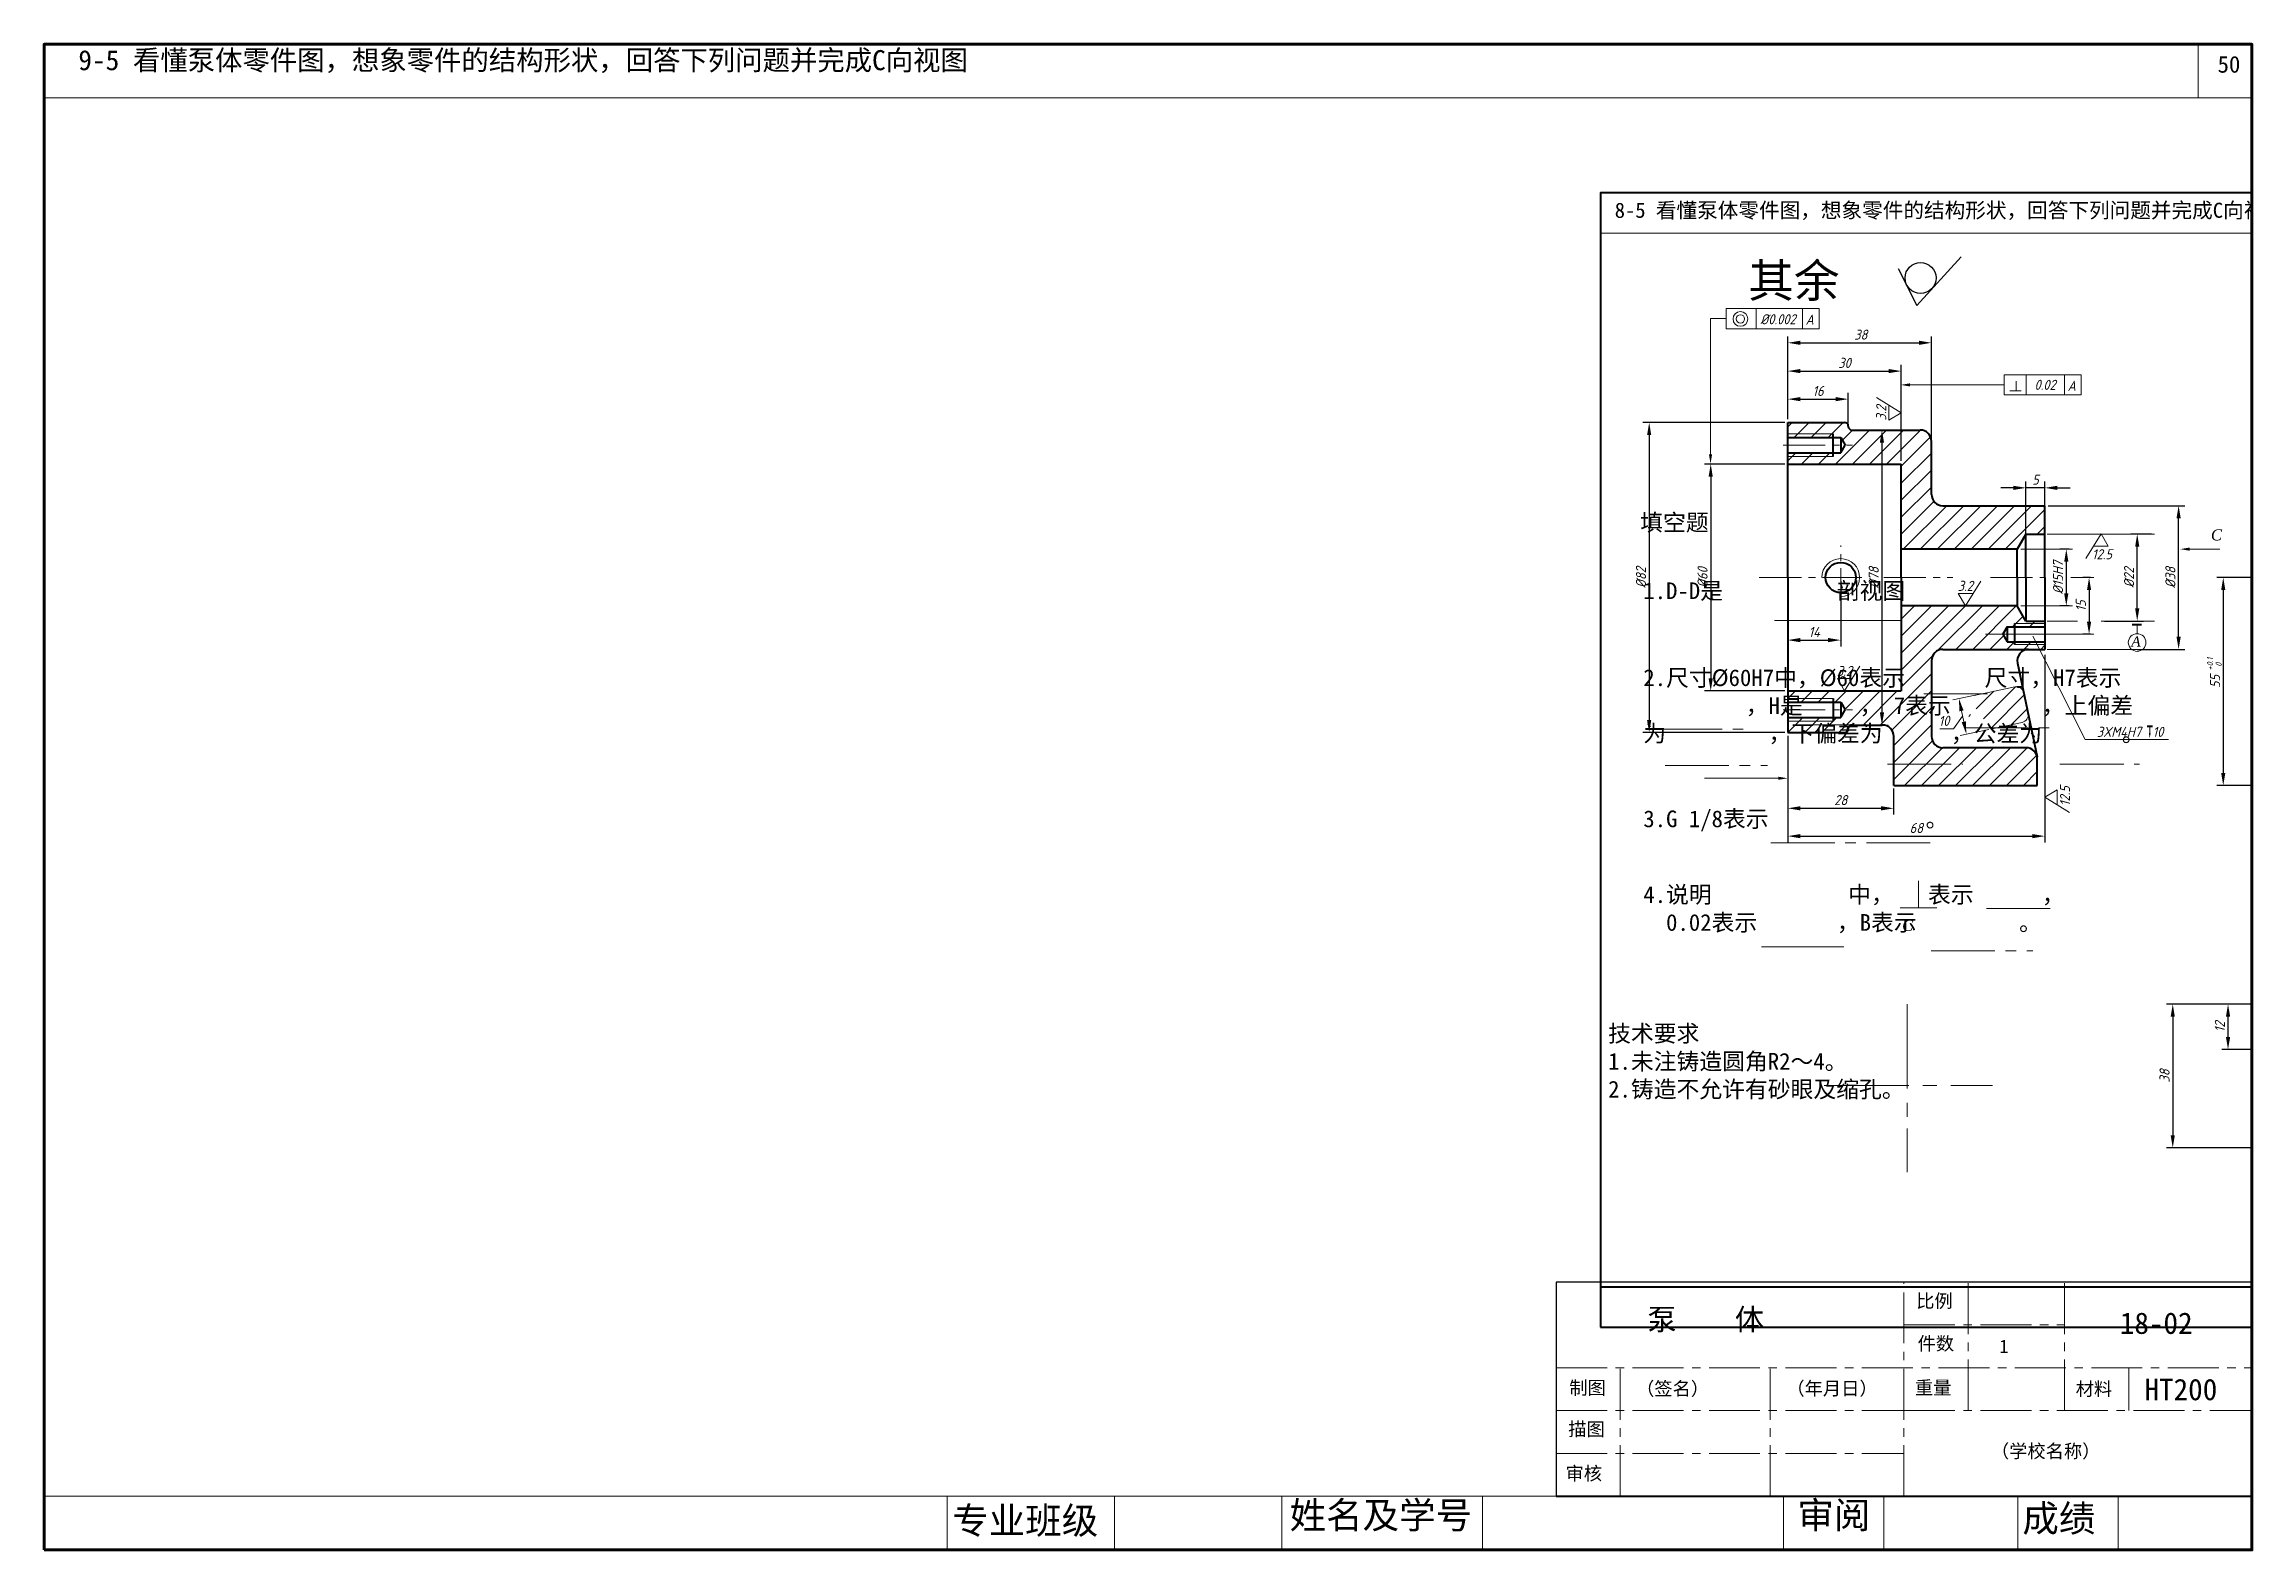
# Paper-space layout 'Layout1' of a CAD drawing. Header units: millimetres. Extents: x 41 to 371, y 26 to 251.
# The model-space entities are those that its viewports show. They can reach past a viewport. Long polylines and large blocks are cut down to what shows.
import ezdxf

# ---------------------------------------------------------------- set-up
doc = ezdxf.new("R2010")
doc.units = ezdxf.units.MM
doc.header["$LTSCALE"] = 0.5
doc.linetypes.add('CENTER2', pattern=[28.575, 19.05, -3.175, 3.175, -3.175])
doc.layers.get('0').update_dxf_attribs({"lineweight": 40})
for name, color, linetype, lineweight in [('Layer2', 7, 'Continuous', 40), ('出图', 7, 'Continuous', 15), ('剖面线', 7, 'Continuous', 9), ('点画线', 7, 'CENTER2', 15), ('细线', 7, 'Continuous', 13)]:
    doc.layers.add(name, color=color, linetype=linetype, lineweight=lineweight)
doc.styles.add('数字', font='isocp.shx', dxfattribs={"oblique": 15, "height": 2})
doc.dimstyles.new('Copy of ISO-25', dxfattribs={"dimtxt": 2, "dimasz": 2.5, "dimexe": 1.25, "dimexo": 0.625, "dimtad": 2, "dimdec": 0, "dimdsep": 46, "dimtxsty": '数字', "dimcen": -0.09, "dimadec": 0, "dimazin": 0, "dimtfac": 1, "dimtdec": 0, "dimtmove": 0, "dimatfit": 3, "dimfxl": 0, "dimarcsym": 0})
doc.dimstyles.new('ISO-25', dxfattribs={"dimtxt": 2, "dimasz": 2.5, "dimexe": 1.25, "dimexo": 0.625, "dimtad": 1, "dimdsep": 46, "dimtxsty": '数字', "dimcen": 2.5, "dimadec": 0, "dimazin": 0, "dimtfac": 1, "dimtmove": 0, "dimatfit": 3, "dimfxl": 0, "dimarcsym": 0})

# ---------------------------------------------------------------- blocks, each defined once
blk = doc.blocks.new('05block')
at = {"lineweight": 15}
for p, q in [((-65, 0), (-65, 40)), ((-53, 16), (-53, 40)), ((-35, 16), (-35, 40)), ((-65, 32), (-35, 32)), ((-130, 24), (0, 24)), ((-118, 0), (-118, 24)), ((-90, 0), (-90, 24)), ((-130, 16), (-65, 16)), ((-65, 16), (0, 16)), ((-130, 8), (-65, 8))]:
    blk.add_line(p, q, dxfattribs=at)
at = {"layer": 'Layer2', "lineweight": 30}
blk.add_line((0, 0), (0, 40), dxfattribs=at)
at = {"layer": 'Layer2', "lineweight": 18}
blk.add_line((-23, 16), (-23, 24), dxfattribs=at)
at = {"layer": 'Layer2'}
blk.add_line((-130, 0), (0, 0), dxfattribs=at)
at = {"layer": '出图', "lineweight": 30}
for p, q in [((0, 40), (-130, 40)), ((-130, 40), (-130, 0))]:
    blk.add_line(p, q, dxfattribs=at)
at = {"lineweight": 15, "char_height": 2.5, "attachment_point": 1}
for s, insert, width in [('{\\f仿宋_GB2312|b0|i0|c134|p49;比例}', (-62.71, 37.75), 7.5698), ('{\\f仿宋_GB2312|b0|i0|c134|p49;件数}', (-62.45, 29.79), 7.5698), ('{\\f仿宋_GB2312|b0|i0|c134|p49; 1}', (-48.88, 29.25), 7.5698), ('{\\f仿宋_GB2312|b0|i0|c134|p49;制图}', (-127.53, 21.53), 9.9784), ('{\\f仿宋_GB2312|b0|i0|c134|p49;（签名）}', (-115.05, 21.36), 20.3008), ('{\\f仿宋_GB2312|b0|i0|c134|p49;（年月日）}', (-86.96, 21.4), 19.2686), ('{\\f仿宋_GB2312|b0|i0|c134|p49;重量}', (-62.95, 21.55), 9.8063), ('{\\f仿宋_GB2312|b0|i0|c134|p49;材料}', (-32.91, 21.32), 7.5698), ('{\\f仿宋_GB2312|b0|i0|c134|p49;描图}', (-127.72, 13.8), 9.2902), ('{\\f仿宋_GB2312|b0|i0|c134|p49;（学校名称）}', (-48.75, 9.69), 27.8706), ('{\\f仿宋_GB2312|b0|i0|c134|p49;审核}', (-128.23, 5.53), 9.1182)]:
    blk.add_mtext(s, dxfattribs=dict(at, insert=insert, width=width))
at = {"layer": 'Layer2', "lineweight": 30, "char_height": 4, "attachment_point": 1}
for s, insert, width in [('{\\f仿宋_GB2312|b0|i0|c134|p49;泵    体}', (-112.94, 35.05), 50.6966), ('{\\f仿宋_GB2312|b0|i0|c134|p49;18-02}', (-24.67, 34.34), 23.7529), ('{\\f仿宋_GB2312|b0|i0|c134|p49;HT200}', (-20.06, 21.95), 17.017)]:
    blk.add_mtext(s, dxfattribs=dict(at, insert=insert, width=width))
blk = doc.blocks.new('*D1')
at = {"layer": 'Defpoints', "color": 0}
for p in [(388.86, -43.61), (365.89, -72.11), (388.86, -72.11)]:
    blk.add_point(p, dxfattribs=at)
at = {"layer": '出图', "color": 0, "lineweight": -2}
for p, q in [((388.23, -43.61), (364.64, -43.61)), ((365.89, -46.11), (365.89, -69.61)), ((388.23, -72.11), (364.64, -72.11))]:
    blk.add_line(p, q, dxfattribs=at)
at = {"layer": '出图', "color": 0}
for points in [[(365.47, -46.11), (366.31, -46.11), (365.89, -43.61)], [(365.47, -69.61), (366.31, -69.61), (365.89, -72.11)]]:
    blk.add_solid(points, dxfattribs=at)
at = {"layer": '出图', "color": 0, "insert": (364.26, -57.86), "char_height": 2, "attachment_point": 5, "rotation": 90, "style": '数字'}
blk.add_mtext('38', dxfattribs=at)
blk = doc.blocks.new('*D2')
at = {"layer": 'Defpoints', "color": 0}
for p in [(376.86, -43.61), (395.61, -43.61), (395.17, -52.61)]:
    blk.add_point(p, dxfattribs=at)
at = {"layer": '出图', "color": 0, "lineweight": -2}
for p, q in [((394.98, -43.61), (375.61, -43.61)), ((376.86, -50.11), (376.86, -46.11)), ((394.54, -52.61), (375.61, -52.61))]:
    blk.add_line(p, q, dxfattribs=at)
at = {"layer": '出图', "color": 0}
for points in [[(376.44, -46.11), (377.28, -46.11), (376.86, -43.61)], [(376.44, -50.11), (377.28, -50.11), (376.86, -52.61)]]:
    blk.add_solid(points, dxfattribs=at)
at = {"layer": '出图', "color": 0, "insert": (375.23, -48.11), "char_height": 2, "attachment_point": 5, "rotation": 90, "style": '数字'}
blk.add_mtext('12', dxfattribs=at)
blk = doc.blocks.new('*D6')
at = {"layer": 'Defpoints', "color": 0}
for p in [(423.36, 41), (375.91, -0.25), (387.36, -0.25)]:
    blk.add_point(p, dxfattribs=at)
at = {"layer": '出图', "color": 0, "lineweight": -2}
for p, q in [((422.73, 41), (374.66, 41)), ((375.91, 38.5), (375.91, 2.25)), ((386.73, -0.25), (374.66, -0.25))]:
    blk.add_line(p, q, dxfattribs=at)
at = {"layer": '出图', "color": 0}
for points in [[(375.49, 38.5), (376.33, 38.5), (375.91, 41)], [(375.49, 2.25), (376.33, 2.25), (375.91, -0.25)]]:
    blk.add_solid(points, dxfattribs=at)
at = {"layer": '出图', "color": 0, "insert": (374.29, 20.38), "char_height": 2, "attachment_point": 5, "rotation": 90, "style": '数字'}
blk.add_mtext('55', dxfattribs=at)
blk = doc.blocks.new('*D8')
at = {"layer": 'Defpoints', "color": 0}
for p in [(289.52, 71.75), (262.02, 10.25), (289.52, 10.25)]:
    blk.add_point(p, dxfattribs=at)
at = {"layer": '出图', "color": 0, "lineweight": -2}
for p, q in [((288.9, 71.75), (260.77, 71.75)), ((262.02, 69.25), (262.02, 12.75)), ((288.9, 10.25), (260.77, 10.25))]:
    blk.add_line(p, q, dxfattribs=at)
at = {"layer": '出图', "color": 0}
for points in [[(261.6, 69.25), (262.43, 69.25), (262.02, 71.75)], [(261.6, 12.75), (262.43, 12.75), (262.02, 10.25)]]:
    blk.add_solid(points, dxfattribs=at)
at = {"layer": '出图', "color": 0, "insert": (260.39, 41), "char_height": 2, "attachment_point": 5, "rotation": 90, "style": '数字'}
blk.add_mtext('%%c82', dxfattribs=at)
blk = doc.blocks.new('*D9')
at = {"layer": 'Defpoints', "color": 0}
for p in [(289.52, 63.5), (274.23, 18.5), (289.52, 18.5)]:
    blk.add_point(p, dxfattribs=at)
at = {"layer": '出图', "color": 0, "lineweight": -2}
for p, q in [((288.9, 63.5), (272.98, 63.5)), ((274.23, 61), (274.23, 21)), ((288.9, 18.5), (272.98, 18.5))]:
    blk.add_line(p, q, dxfattribs=at)
at = {"layer": '出图', "color": 0}
for points in [[(273.81, 61), (274.64, 61), (274.23, 63.5)], [(273.81, 21), (274.64, 21), (274.23, 18.5)]]:
    blk.add_solid(points, dxfattribs=at)
at = {"layer": '出图', "color": 0, "insert": (272.6, 41), "char_height": 2, "attachment_point": 5, "rotation": 90, "style": '数字'}
blk.add_mtext('%%c60', dxfattribs=at)
blk = doc.blocks.new('*D10')
at = {"layer": 'Defpoints', "color": 0}
for p in [(309.11, 70.25), (305.27, 11.75), (308.2, 11.75)]:
    blk.add_point(p, dxfattribs=at)
at = {"layer": '出图', "color": 0, "lineweight": -2}
for p, q in [((308.49, 70.25), (306.95, 70.25)), ((308.2, 67.75), (308.2, 14.25)), ((305.9, 11.75), (309.45, 11.75))]:
    blk.add_line(p, q, dxfattribs=at)
at = {"layer": '出图', "color": 0}
for points in [[(307.78, 67.75), (308.62, 67.75), (308.2, 70.25)], [(307.78, 14.25), (308.62, 14.25), (308.2, 11.75)]]:
    blk.add_solid(points, dxfattribs=at)
at = {"layer": '出图', "color": 0, "insert": (306.57, 41), "char_height": 2, "attachment_point": 5, "rotation": 90, "style": '数字'}
blk.add_mtext('%%c78', dxfattribs=at)
blk = doc.blocks.new('*D11')
at = {"layer": 'Defpoints', "color": 0}
for p in [(289.52, 41), (300.02, 40.92), (300.02, 28.59)]:
    blk.add_point(p, dxfattribs=at)
at = {"layer": '细线', "color": 0, "lineweight": -2}
for p, q in [((289.52, 40.38), (289.52, 27.34)), ((300.02, 40.29), (300.02, 27.34)), ((292.02, 28.59), (297.52, 28.59))]:
    blk.add_line(p, q, dxfattribs=at)
at = {"layer": '细线', "color": 0}
for points in [[(292.02, 29.01), (292.02, 28.17), (289.52, 28.59)], [(297.52, 29.01), (297.52, 28.17), (300.02, 28.59)]]:
    blk.add_solid(points, dxfattribs=at)
at = {"layer": '细线', "color": 0, "insert": (294.77, 30.22), "char_height": 2, "attachment_point": 5, "style": '数字'}
blk.add_mtext('14', dxfattribs=at)
blk = doc.blocks.new('*D12')
at = {"layer": 'Defpoints', "color": 0}
for p in [(301.52, 76.38), (289.52, 71.75), (301.52, 71)]:
    blk.add_point(p, dxfattribs=at)
at = {"layer": '出图', "color": 0, "lineweight": -2}
for p, q in [((289.52, 72.38), (289.52, 77.63)), ((292.02, 76.38), (299.02, 76.38)), ((301.52, 71.62), (301.52, 77.63))]:
    blk.add_line(p, q, dxfattribs=at)
at = {"layer": '出图', "color": 0}
for points in [[(292.02, 76.8), (292.02, 75.97), (289.52, 76.38)], [(299.02, 76.8), (299.02, 75.97), (301.52, 76.38)]]:
    blk.add_solid(points, dxfattribs=at)
at = {"layer": '出图', "color": 0, "insert": (295.52, 78.01), "char_height": 2, "attachment_point": 5, "style": '数字'}
blk.add_mtext('16', dxfattribs=at)
blk = doc.blocks.new('*D13')
at = {"layer": 'Defpoints', "color": 0}
for p in [(312.02, 81.94), (289.52, 71.75), (312.02, 63.5)]:
    blk.add_point(p, dxfattribs=at)
at = {"layer": '出图', "color": 0, "lineweight": -2}
for p, q in [((289.52, 72.38), (289.52, 83.19)), ((292.02, 81.94), (309.52, 81.94)), ((312.02, 64.12), (312.02, 83.19))]:
    blk.add_line(p, q, dxfattribs=at)
at = {"layer": '出图', "color": 0}
for points in [[(292.02, 82.36), (292.02, 81.53), (289.52, 81.94)], [(309.52, 82.36), (309.52, 81.53), (312.02, 81.94)]]:
    blk.add_solid(points, dxfattribs=at)
at = {"layer": '出图', "color": 0, "insert": (300.77, 83.57), "char_height": 2, "attachment_point": 5, "style": '数字'}
blk.add_mtext('30', dxfattribs=at)
blk = doc.blocks.new('*D14')
at = {"layer": 'Defpoints', "color": 0}
for p in [(318.02, 87.56), (289.52, 71.75), (318.02, 68)]:
    blk.add_point(p, dxfattribs=at)
at = {"layer": '出图', "color": 0, "lineweight": -2}
for p, q in [((289.52, 72.38), (289.52, 88.81)), ((318.02, 68.62), (318.02, 88.81)), ((292.02, 87.56), (315.52, 87.56))]:
    blk.add_line(p, q, dxfattribs=at)
at = {"layer": '出图', "color": 0}
for points in [[(292.02, 87.97), (292.02, 87.14), (289.52, 87.56)], [(315.52, 87.97), (315.52, 87.14), (318.02, 87.56)]]:
    blk.add_solid(points, dxfattribs=at)
at = {"layer": '出图', "color": 0, "insert": (304, 89.18), "char_height": 2, "attachment_point": 5, "style": '数字'}
blk.add_mtext('38', dxfattribs=at)
blk = doc.blocks.new('*D15')
at = {"layer": 'Defpoints', "color": 0}
for p in [(289.52, 10.25), (310.52, -0.25), (310.52, -4.77)]:
    blk.add_point(p, dxfattribs=at)
at = {"layer": '出图', "color": 0, "lineweight": -2}
for p, q in [((289.52, 9.62), (289.52, -6.02)), ((310.52, -0.87), (310.52, -6.02)), ((292.02, -4.77), (308.02, -4.77))]:
    blk.add_line(p, q, dxfattribs=at)
at = {"layer": '出图', "color": 0}
for points in [[(292.02, -4.35), (292.02, -5.19), (289.52, -4.77)], [(308.02, -4.35), (308.02, -5.19), (310.52, -4.77)]]:
    blk.add_solid(points, dxfattribs=at)
at = {"layer": '出图', "color": 0, "insert": (300.02, -3.14), "char_height": 2, "attachment_point": 5, "style": '数字'}
blk.add_mtext('28', dxfattribs=at)
blk = doc.blocks.new('*D16')
at = {"layer": 'Defpoints', "color": 0}
for p in [(340.52, 26.28), (289.52, 9.78), (340.52, -10.29)]:
    blk.add_point(p, dxfattribs=at)
at = {"layer": '出图', "color": 0, "lineweight": -2}
for p, q in [((340.52, 25.66), (340.52, -11.54)), ((289.52, 9.16), (289.52, -11.54)), ((292.02, -10.29), (338.02, -10.29))]:
    blk.add_line(p, q, dxfattribs=at)
at = {"layer": '出图', "color": 0}
for points in [[(292.02, -9.88), (292.02, -10.71), (289.52, -10.29)], [(338.02, -9.88), (338.02, -10.71), (340.52, -10.29)]]:
    blk.add_solid(points, dxfattribs=at)
at = {"layer": '出图', "color": 0, "insert": (315.02, -8.67), "char_height": 2, "attachment_point": 5, "style": '数字'}
blk.add_mtext('68', dxfattribs=at)
blk = doc.blocks.new('*D20')
at = {"layer": 'Defpoints', "color": 0}
for p in [(336.77, 58.79), (336.77, 41), (340.52, 41)]:
    blk.add_point(p, dxfattribs=at)
at = {"layer": '剖面线', "color": 0, "lineweight": -2}
for p, q in [((334.27, 58.79), (331.77, 58.79)), ((336.77, 41.62), (336.77, 60.04)), ((340.52, 58.79), (336.77, 58.79)), ((340.52, 41.62), (340.52, 60.04)), ((343.02, 58.79), (345.52, 58.79))]:
    blk.add_line(p, q, dxfattribs=at)
at = {"layer": '剖面线', "color": 0}
for points in [[(334.27, 59.2), (334.27, 58.37), (336.77, 58.79)], [(343.02, 59.2), (343.02, 58.37), (340.52, 58.79)]]:
    blk.add_solid(points, dxfattribs=at)
at = {"layer": '剖面线', "color": 0, "insert": (338.65, 60.41), "char_height": 2, "attachment_point": 5, "style": '数字'}
blk.add_mtext('5', dxfattribs=at)
blk = doc.blocks.new('*D23')
at = {"layer": 'Defpoints', "color": 0}
for p in [(340.52, 55.25), (367.05, 55.25), (358.22, 26.75)]:
    blk.add_point(p, dxfattribs=at)
at = {"layer": '细线', "color": 0, "lineweight": -2}
for p, q in [((341.15, 55.25), (368.3, 55.25)), ((367.05, 29.25), (367.05, 52.75)), ((358.85, 26.75), (368.3, 26.75))]:
    blk.add_line(p, q, dxfattribs=at)
at = {"layer": '细线', "color": 0}
for points in [[(366.64, 52.75), (367.47, 52.75), (367.05, 55.25)], [(366.64, 29.25), (367.47, 29.25), (367.05, 26.75)]]:
    blk.add_solid(points, dxfattribs=at)
at = {"layer": '细线', "color": 0, "insert": (365.43, 41), "char_height": 2, "attachment_point": 5, "rotation": 90, "style": '数字'}
blk.add_mtext('%%C38', dxfattribs=at)
blk = doc.blocks.new('*D24')
at = {"layer": 'Defpoints', "color": 0}
for p in [(358.84, 49.62), (362.3, 49.62), (351.71, 32.37)]:
    blk.add_point(p, dxfattribs=at)
at = {"layer": '细线', "color": 0, "lineweight": -2}
for p, q in [((361.67, 49.62), (357.59, 49.62)), ((358.84, 34.87), (358.84, 47.12)), ((352.34, 32.37), (360.09, 32.37))]:
    blk.add_line(p, q, dxfattribs=at)
at = {"layer": '细线', "color": 0}
for points in [[(358.43, 47.12), (359.26, 47.12), (358.84, 49.62)], [(358.43, 34.87), (359.26, 34.87), (358.84, 32.37)]]:
    blk.add_solid(points, dxfattribs=at)
at = {"layer": '细线', "color": 0, "insert": (357.22, 41), "char_height": 2, "attachment_point": 5, "rotation": 90, "style": '数字'}
blk.add_mtext('%%C22', dxfattribs=at)
blk = doc.blocks.new('*D25')
at = {"layer": 'Defpoints', "color": 0}
for p in [(345.99, 46.62), (344.77, 35.38), (345.99, 35.38)]:
    blk.add_point(p, dxfattribs=at)
at = {"layer": '细线', "color": 0, "lineweight": -2}
for p, q in [((345.36, 46.62), (343.52, 46.62)), ((344.77, 44.12), (344.77, 37.88)), ((345.36, 35.38), (343.52, 35.38))]:
    blk.add_line(p, q, dxfattribs=at)
at = {"layer": '细线', "color": 0}
for points in [[(344.35, 44.12), (345.19, 44.12), (344.77, 46.62)], [(344.35, 37.88), (345.19, 37.88), (344.77, 35.38)]]:
    blk.add_solid(points, dxfattribs=at)
at = {"layer": '细线', "color": 0, "insert": (343.14, 41), "char_height": 2, "attachment_point": 5, "rotation": 90, "style": '数字'}
blk.add_mtext('%%C15H7', dxfattribs=at)
blk = doc.blocks.new('*D26')
at = {"layer": 'Defpoints', "color": 0}
for p in [(350.22, 41), (349.29, 29.75), (350.22, 29.75)]:
    blk.add_point(p, dxfattribs=at)
at = {"layer": '细线', "color": 0, "lineweight": -2}
for p, q in [((349.59, 41), (348.04, 41)), ((349.29, 38.5), (349.29, 32.25)), ((349.59, 29.75), (348.04, 29.75))]:
    blk.add_line(p, q, dxfattribs=at)
at = {"layer": '细线', "color": 0}
for points in [[(348.87, 38.5), (349.7, 38.5), (349.29, 41)], [(348.87, 32.25), (349.7, 32.25), (349.29, 29.75)]]:
    blk.add_solid(points, dxfattribs=at)
at = {"layer": '细线', "color": 0, "insert": (347.66, 35.38), "char_height": 2, "attachment_point": 5, "rotation": 90, "style": '数字'}
blk.add_mtext('15', dxfattribs=at)

msp = doc.modelspace()

# ---------------------------------------------------------------- hatches: boundary and pattern name
at = {"layer": '剖面线'}
h = msp.add_hatch(dxfattribs=at)
h.set_pattern_fill('ANSI31', color=256, scale=0.75, style=0)
h.set_pattern_definition([(45, (289.5225, 10.25), (-1.6838, 1.6838), [])])
h.paths.add_polyline_path([(340.523, 55.25), (320.273, 55.25, -0.4142136), (318.023, 57.5), (318.023, 68, 0.4142136), (315.773, 70.25), (302.273, 70.25, -0.4142136), (301.523, 71, 0.4142136), (300.773, 71.75), (289.523, 71.75), (289.523, 69.5), (298.523, 69.5), (298.523, 68.75), (300.023, 68.75), (300.773, 67.25), (300.023, 65.75), (298.523, 65.75), (298.523, 65), (289.523, 65), (289.523, 63.5), (312.023, 63.5), (312.023, 46.625), (335.273, 46.625), (336.773, 49.625), (340.523, 49.625)])
h.paths.add_polyline_path([(289.523, 68.75), (289.523, 69.5), (298.523, 69.5), (298.523, 68.75)], flags=16)
h.paths.add_polyline_path([(298.523, 65), (289.523, 65), (289.523, 65.75), (298.523, 65.75)], flags=16)
h.paths.add_polyline_path([(340.523, 26.75), (340.523, 27.875), (334.523, 27.875), (334.523, 28.25), (333.023, 28.25), (332.273, 29.75), (333.023, 31.25), (334.523, 31.25), (334.523, 31.625), (340.523, 31.625), (340.523, 32.375), (336.773, 32.375), (335.273, 35.375), (312.023, 35.375), (312.023, 18.5), (289.523, 18.5), (289.523, 17), (298.523, 17), (298.523, 16.25), (300.023, 16.25), (300.773, 14.75), (300.023, 13.25), (298.523, 13.25), (298.523, 12.5), (289.523, 12.5), (289.523, 10.25), (300.773, 10.25, 0.4142136), (301.523, 11, -0.4142136), (302.273, 11.75), (308.273, 11.75, -0.4142136), (310.523, 9.5), (310.523, -0.25), (339.023, -0.25), (339.023, 5, 0.4142136), (336.773, 7.25), (320.273, 7.25, -0.4142136), (318.023, 9.5), (318.023, 24.5, -0.4142136), (320.273, 26.75), (337.292, 26.75), (337.489, 26.75)])
h.paths.add_polyline_path([(289.523, 13.25), (298.523, 13.25), (298.523, 12.5), (289.523, 12.5)], flags=16)
h.paths.add_polyline_path([(289.523, 17), (298.523, 17), (298.523, 16.25), (289.523, 16.25)])
h.paths.add_polyline_path([(340.523, 31.25), (340.523, 31.625), (334.523, 31.625), (334.523, 31.25)], flags=17)
h.paths.add_polyline_path([(340.523, 27.875), (334.523, 27.875), (334.523, 28.25), (340.523, 28.25)], flags=16)

# ---------------------------------------------------------------- linework, layer by layer
for p, q in [((289.523, 41), (289.523, 71.75)), ((289.523, 71.75), (300.773, 71.75)), ((301.523, 71), (301.523, 71)), ((302.273, 70.25), (315.773, 70.25)), ((289.523, 68.75), (300.023, 68.75)), ((289.523, 65.75), (300.023, 65.75)), ((298.523, 65), (298.523, 69.5)), ((300.023, 68.75), (300.023, 65.75)), ((300.023, 68.75), (300.889, 67.25)), ((300.023, 65.75), (300.889, 67.25)), ((318.023, 57.5), (318.023, 68)), ((289.523, 63.5), (312.023, 63.5)), ((312.023, 41), (312.023, 63.5)), ((320.273, 55.25), (340.523, 55.25)), ((340.523, 41), (340.523, 55.25)), ((336.773, 49.625), (335.04, 46.625)), ((336.773, 41), (336.773, 49.625)), ((336.773, 49.625), (340.523, 49.625)), ((335.04, 46.625), (312.023, 46.625)), ((335.04, 41), (335.04, 46.625)), ((289.523, 41), (289.523, 10.25)), ((312.023, 41), (312.023, 18.5)), ((335.04, 41), (335.04, 35.375)), ((336.773, 41), (336.773, 32.375)), ((340.523, 41), (340.523, 26.75)), ((335.04, 35.375), (312.023, 35.375)), ((336.773, 32.375), (335.04, 35.375)), ((333.023, 31.25), (332.156, 29.75)), ((333.023, 31.25), (340.523, 31.25)), ((333.023, 31.25), (333.023, 28.25)), ((334.523, 31.895), (334.523, 27.73)), ((336.773, 32.375), (340.523, 32.375)), ((357.847, 31.677), (359.689, 31.677)), ((320.273, 26.75), (337.292, 26.75)), ((332.156, 29.75), (333.023, 28.25)), ((333.023, 28.25), (340.523, 28.25)), ((337.292, 26.75), (337.489, 26.75)), ((337.489, 26.75), (340.523, 26.75)), ((318.023, 24.5), (318.023, 9.5)), ((335.089, 24.039), (338.975, 5.461)), ((289.523, 18.5), (312.023, 18.5)), ((289.523, 16.25), (300.023, 16.25)), ((289.523, 13.25), (300.023, 13.25)), ((298.523, 17), (298.523, 12.5)), ((300.023, 16.25), (300.023, 13.25)), ((300.023, 16.25), (300.023, 13.25)), ((300.023, 16.25), (300.889, 14.75)), ((300.023, 13.25), (300.889, 14.75)), ((289.523, 10.25), (300.773, 10.25)), ((301.523, 11), (301.523, 11)), ((302.273, 11.75), (308.273, 11.75)), ((310.523, -0.25), (310.523, 9.5)), ((360.783, 11.526), (361.852, 11.526)), ((336.773, 7.25), (320.273, 7.25)), ((339.023, -0.25), (339.023, 5)), ((310.523, -0.25), (339.023, -0.25)), ((252.351, -99.686), (582.351, -99.686))]:
    msp.add_line(p, q)
msp.add_lwpolyline([(252.351, -107.686), (582.351, -107.686), (582.351, 117.314), (252.351, 117.314)], close=True)
msp.add_circle((300.023, 41), 3)
for centre, radius, start, end in [((300.773, 71), 0.75, 0, 90), ((302.273, 71), 0.75, 180, 270), ((315.773, 68), 2.25, 0, 90), ((320.273, 57.5), 2.25, 180, 270), ((320.273, 24.5), 2.25, 90, 180), ((337.292, 24.5), 2.25, 90, 191.81228), ((300.773, 11), 0.75, 270, 0), ((302.273, 11), 0.75, 90, 180), ((308.273, 9.5), 2.25, 0, 90), ((320.273, 9.5), 2.25, 180, 270), ((336.773, 5), 2.25, 0, 90)]:
    msp.add_arc(centre, radius, start, end)
at = {"layer": '出图'}
for p, q in [((274.187, 83.536), (274.187, 65.437)), ((313.771, 79.209), (332.422, 79.209)), ((312.023, 73.659), (307.112, 76.691)), ((309.567, 75.175), (309.567, 72.241)), ((309.567, 72.241), (312.023, 73.659)), ((340.991, 49.625), (362.295, 49.625)), ((351.668, 49.666), (348.636, 44.755)), ((353.086, 47.21), (351.668, 49.666)), ((335.741, 46.625), (345.987, 46.625)), ((350.152, 47.21), (353.086, 47.21)), ((369.229, 46.635), (375.2, 46.635)), ((324.75, 35.375), (327.783, 40.286)), ((345.682, 41), (350.217, 41)), ((326.267, 37.83), (323.333, 37.83)), ((323.333, 37.83), (324.75, 35.375)), ((335.741, 35.375), (345.987, 35.375)), ((340.991, 32.375), (347.02, 32.375)), ((351.711, 32.375), (362.295, 32.375)), ((358.823, 29.861), (358.823, 31.677)), ((338.12, 29.356), (348.515, 8.887)), ((340.991, 26.75), (358.805, 26.75)), ((341.148, 29.75), (350.217, 29.75)), ((353.911, 26.75), (358.224, 26.75)), ((300.773, 18.5), (303.805, 23.411)), ((302.289, 20.955), (299.355, 20.955)), ((299.355, 20.955), (300.773, 18.5)), ((327.92, 17.934), (322.243, 16.747)), ((326.483, 17.633), (334.544, 19.319)), ((328.337, 13.005), (334.673, 19.34)), ((329.707, 11.007), (336.413, 17.712)), ((324.204, 13.478), (322.376, 10.962)), ((323.979, 14.555), (324.429, 12.4)), ((325.424, 13.458), (325.783, 13.818)), ((333.893, 11.825), (336.995, 14.927)), ((322.376, 10.962), (319.664, 10.962)), ((329.394, 10.884), (323.718, 9.697)), ((330.006, 11.012), (336.018, 12.27)), ((348.515, 8.887), (365.032, 8.887)), ((361.321, 11.526), (361.321, 10.175)), ((287.621, 1.181), (273.024, 1.181)), ((342.937, -1.122), (340.482, -2.54)), ((340.482, -2.54), (345.392, -5.573)), ((342.937, -4.056), (342.937, -1.122))]:
    msp.add_line(p, q, dxfattribs=at)
at = {"layer": '出图', "linetype": 'CENTER2', "ltscale": 0.5}
for p, q in [((300.023, 34.477), (300.023, 47.359)), ((283.817, 41), (304.181, 41)), ((308.539, 41), (322.238, 41)), ((329.709, 41), (340.523, 41))]:
    msp.add_line(p, q, dxfattribs=at)
at = {"layer": '出图', "linetype": 'CENTER2'}
for p, q in [((328.77, 29.75), (344.688, 29.75)), ((313.184, -43.593), (313.184, -76.964)), ((296.722, -59.769), (330.124, -59.769)), ((313.185, -68.296), (313.214, -73.677))]:
    msp.add_line(p, q, dxfattribs=at)
at = {"layer": '出图'}
msp.add_circle((358.824, 28.111), 1.75, dxfattribs=at)
for centre, radius, start, end in [((300.023, 41), 3.75, 270, 180), ((334.851, 17.851), 1.5, 11.81228, 101.81228), ((335.711, 13.738), 1.5, 281.81228, 11.81228)]:
    msp.add_arc(centre, radius, start, end, dxfattribs=at)
for points in [[(313.771, 79.521), (313.771, 78.896), (311.896, 79.209)], [(273.875, 65.437), (274.5, 65.437), (274.187, 63.562)], [(369.229, 46.948), (369.229, 46.323), (367.354, 46.635)], [(324.387, 14.641), (323.571, 14.47), (323.467, 17.003)], [(324.837, 12.485), (324.022, 12.315), (324.941, 9.953)], [(361.146, 10.175), (361.496, 10.175), (361.321, 9.125)], [(287.621, 1.494), (287.621, 0.869), (289.496, 1.181)]]:
    msp.add_solid(points, dxfattribs=at)
at = {"layer": '剖面线'}
for p, q in [((274.187, 83.536), (274.187, 92.346)), ((274.187, 92.346), (277.313, 92.346)), ((326.901, 14.936), (330.422, 18.457))]:
    msp.add_line(p, q, dxfattribs=at)
at = {"layer": '点画线', "ltscale": 0.5}
for p, q in [((288.569, 67.25), (302.346, 67.25)), ((288.569, 14.75), (302.346, 14.75))]:
    msp.add_line(p, q, dxfattribs=at)
at = {"layer": '细线'}
for p, q in [((252.351, 109.314), (582.351, 109.314)), ((252.351, 109.314), (362.351, 109.314)), ((362.351, 109.314), (472.351, 109.314)), ((334.812, 79.953), (334.812, 78.039)), ((333.559, 78.039), (335.844, 78.039)), ((289.523, 69.5), (298.523, 69.5)), ((289.523, 65), (298.523, 65)), ((297.443, 41), (303.117, 41)), ((300.023, 42.803), (300.023, 38.166)), ((334.523, 31.895), (340.523, 31.895)), ((334.523, 27.73), (340.523, 27.73)), ((289.523, 17), (298.523, 17)), ((289.523, 12.5), (298.523, 12.5))]:
    msp.add_line(p, q, dxfattribs=at)
at = {"layer": '细线', "linetype": 'Continuous'}
for p, q in [((283.218, 94.346), (283.218, 90.346)), ((292.453, 94.346), (292.453, 90.346)), ((332.422, 81.209), (347.75, 81.209)), ((332.422, 77.209), (332.422, 81.209)), ((336.792, 81.209), (336.792, 77.209)), ((344.436, 81.209), (344.436, 77.209)), ((347.75, 81.209), (347.75, 77.209)), ((347.75, 77.209), (332.422, 77.209))]:
    msp.add_line(p, q, dxfattribs=at)
msp.add_lwpolyline([(277.313, 94.346), (295.766, 94.346), (295.766, 90.346), (277.313, 90.346)], close=True, dxfattribs=at)
for radius in [1.465, 0.831]:
    msp.add_circle((280.126, 92.291), radius, dxfattribs=at)

# ---------------------------------------------------------------- texts
at = {"insert": (255.183, 115.34), "char_height": 3, "attachment_point": 1}
msp.add_mtext('{\\fSimHei|b0|i0|c134|p2;8-5 看懂泵体零件图，想象零件的结构形状，回答下列问题并完成C向视图}', dxfattribs=at)
at = {"layer": '出图', "char_height": 2, "width": 9.38678, "attachment_point": 1, "rotation": 90, "style": '数字'}
for s, insert in [('3.2', (307.048, 72.136)), ('12.5', (343.523, -4.333))]:
    msp.add_mtext(s, dxfattribs=dict(at, insert=insert))
at = {"layer": '出图', "width": 15.2908, "attachment_point": 1}
for s, insert, char_height in [('{\\fTimes New Roman|b0|i1|c0|p18;C}', (373.459, 50.559), 2.2), ('{\\fTimes New Roman|b0|i1|c0|p18;A}', (357.663, 29.318), 2), ('{\\fTimes New Roman|b0|i1|c0|p18;C}', (312.215, -26.938), 2.15625)]:
    msp.add_mtext(s, dxfattribs=dict(at, insert=insert, char_height=char_height))
at = {"layer": '出图', "char_height": 2, "attachment_point": 1, "style": '数字'}
for s, insert, width in [('12.5', (349.876, 46.624), 9.38678), ('3.2', (323.228, 40.35), 9.38678), ('3.2', (299.25, 23.475), 9.38678), ('3XM4H7  10', (350.808, 11.395), 17.7437)]:
    msp.add_mtext(s, dxfattribs=dict(at, insert=insert, width=width))
at = {"layer": '出图', "attachment_point": 5, "style": '数字'}
for s, insert, char_height, rotation in [('{\\H0.6x;+0.1}', (373.296, 23.847), 2, 90), ('0', (374.997, 23.726), 1.2, 90), ('{\\H1x;10}', (320.505, 12.561), 2, 1.81228)]:
    msp.add_mtext(s, dxfattribs=dict(at, insert=insert, char_height=char_height, rotation=rotation))
at = {"layer": '细线', "linetype": 'Continuous', "char_height": 2, "attachment_point": 1, "style": '数字'}
for s, insert, width in [('%%c0.002', (284.087, 93.23), 8.00633), ('A', (293.047, 93.162), 2.65556), ('0.02', (338.457, 80.223), 8.00633), ('A', (345.031, 80.024), 2.65556)]:
    msp.add_mtext(s, dxfattribs=dict(at, insert=insert, width=width))

# ---------------------------------------------------------------- dimensions: what is measured, and where the dimension line sits
at = {"layer": '出图'}
dim = msp.add_linear_dim(base=(318.023, 87.557), p1=(289.523, 71.75), p2=(318.023, 68), text='38', dimstyle='ISO-25', dxfattribs=at)
dim.commit()
dim.dimension.update_dxf_attribs({"geometry": '*D14', "text_midpoint": (304.002, 87.557), "dimtype": 160})
for base, p1, p2, text, picture, middle in [((312.023, 81.942), (289.523, 71.75), (312.023, 63.5), '30', '*D13', (300.773, 83.567)), ((301.523, 76.383), (289.523, 71.75), (301.523, 71), '16', '*D12', (295.523, 78.008)), ((340.523, -10.294), (289.523, 9.781), (340.523, 26.281), '68', '*D16', (315.023, -8.669)), ((310.523, -4.769), (289.523, 10.25), (310.523, -0.25), '28', '*D15', (300.023, -3.144))]:
    dim = msp.add_linear_dim(base=base, p1=p1, p2=p2, text=text, dimstyle='ISO-25', dxfattribs=at)
    dim.commit()
    dim.dimension.update_dxf_attribs({"geometry": picture, "text_midpoint": middle})
for base, p1, p2, text, picture, middle in [((262.018, 10.25), (289.523, 71.75), (289.523, 10.25), '%%c82', '*D8', (260.392, 41)), ((308.199, 11.75), (309.111, 70.25), (305.273, 11.75), '%%c78', '*D10', (306.574, 41)), ((274.227, 18.5), (289.523, 63.5), (289.523, 18.5), '%%c60', '*D9', (272.602, 41)), ((375.911, -0.25), (423.359, 41), (387.359, -0.25), '55', '*D6', (374.286, 20.375)), ((365.889, -72.11), (388.859, -43.61), (388.859, -72.11), '38', '*D1', (364.264, -57.86)), ((376.859, -43.61), (395.167, -52.61), (395.609, -43.61), '12', '*D2', (375.234, -48.11))]:
    dim = msp.add_linear_dim(base=base, p1=p1, p2=p2, angle=90, text=text, dimstyle='ISO-25', dxfattribs=at)
    dim.commit()
    dim.dimension.update_dxf_attribs({"geometry": picture, "text_midpoint": middle})
at = {"layer": '剖面线'}
dim = msp.add_linear_dim(base=(336.773, 58.788), p1=(340.523, 41), p2=(336.773, 41), text='5', dimstyle='ISO-25', dxfattribs=at)
dim.commit()
dim.dimension.update_dxf_attribs({"geometry": '*D20', "text_midpoint": (338.648, 60.413)})
at = {"layer": '细线'}
for base, p1, p2, text, picture, middle in [((367.052, 55.25), (358.224, 26.75), (340.523, 55.25), '%%C38', '*D23', (365.427, 41)), ((358.845, 49.625), (351.711, 32.375), (362.295, 49.625), '%%C22', '*D24', (357.219, 41))]:
    dim = msp.add_linear_dim(base=base, p1=p1, p2=p2, angle=90, text=text, dimstyle='Copy of ISO-25', override={"dimtad": 3}, dxfattribs=at)
    dim.commit()
    dim.dimension.update_dxf_attribs({"geometry": picture, "text_midpoint": middle})
for base, p1, p2, text, picture, middle in [((344.769, 35.375), (345.987, 46.625), (345.987, 35.375), '%%C15H7', '*D25', (343.144, 41)), ((349.286, 29.75), (350.217, 41), (350.217, 29.75), '15', '*D26', (347.661, 35.375))]:
    dim = msp.add_linear_dim(base=base, p1=p1, p2=p2, angle=90, text=text, dimstyle='Copy of ISO-25', dxfattribs=at)
    dim.commit()
    dim.dimension.update_dxf_attribs({"geometry": picture, "text_midpoint": middle})
dim = msp.add_linear_dim(base=(300.023, 28.591), p1=(289.523, 41), p2=(300.023, 40.918), text='14', dimstyle='ISO-25', dxfattribs=at)
dim.commit()
dim.dimension.update_dxf_attribs({"geometry": '*D11', "text_midpoint": (294.773, 30.216)})

psp = doc.layouts.get("Layout1")

# ---------------------------------------------------------------- linework, layer by layer
at = {"lineweight": 5}
for p, q in [((362.84, 243.14), (362.84, 251.14)), ((40.84, 243.14), (370.84, 243.14)), ((40.84, 34.14), (370.84, 34.14)), ((175.84, 26.14), (175.84, 34.14)), ((200.84, 26.14), (200.84, 34.14)), ((225.84, 26.14), (225.84, 34.14)), ((255.84, 26.14), (255.84, 34.14)), ((300.84, 26.14), (300.84, 34.14)), ((315.84, 26.14), (315.84, 34.14)), ((335.84, 26.14), (335.84, 34.14)), ((350.84, 26.14), (350.84, 34.14))]:
    psp.add_line(p, q, dxfattribs=at)
at = {"lineweight": 60}
psp.add_lwpolyline([(40.84, 26.14), (370.84, 26.14), (370.84, 251.14), (40.84, 251.14)], close=True, dxfattribs=at)
at = {"layer": '出图', "lineweight": -3}
for p, q in [((320.77, 212.08), (327.4, 219.35)), ((317.95, 217.62), (320.77, 212.08))]:
    psp.add_line(p, q, dxfattribs=at)
at = {"layer": '出图'}
for p, q in [((299.49, 165.03), (318.53, 165.03)), ((321.02, 126.09), (321.02, 122.09)), ((323.75, 122.09), (318.29, 122.09)), ((297.55, 116.25), (309.84, 116.25))]:
    psp.add_line(p, q, dxfattribs=at)
psp.add_lwpolyline([(40.84, 243.14), (370.84, 243.14), (370.84, 34.14), (40.84, 34.14)], close=True, dxfattribs=at)
at = {"layer": '出图', "lineweight": -3}
psp.add_circle((321.32, 216.2), 2.31, dxfattribs=at)
at = {"layer": '点画线', "lineweight": 18}
for p, q in [((321.82, 154.04), (332.49, 154.04)), ((282.13, 148.8), (295.22, 148.8)), ((304.69, 149.41), (313.76, 149.41)), ((327.86, 149), (341.36, 149)), ((283.14, 143.37), (298.45, 143.37)), ((316.38, 143.57), (327.66, 143.57)), ((342.16, 143.57), (354.05, 143.57)), ((298.96, 131.78), (323.94, 131.78)), ((331.19, 121.99), (342.1, 121.99)), ((322.9, 115.66), (338.11, 115.66))]:
    psp.add_line(p, q, dxfattribs=at)

# ---------------------------------------------------------------- block references
at = {"layer": '点画线', "lineweight": 18, "xscale": 0.8, "yscale": 0.8}
psp.add_blockref('05block', (370.84, 34.14), dxfattribs=at)

# ---------------------------------------------------------------- texts
at = {"insert": (45.95, 250.25), "char_height": 3, "attachment_point": 1}
psp.add_mtext('{\\f黑体|b0|i0|c134|p2;9-5 看懂泵体零件图，想象零件的结构形状，回答下列问题并完成C向视图}', dxfattribs=at)
at = {"insert": (365.72, 249.38), "char_height": 2.5, "width": 8.2975, "attachment_point": 1}
psp.add_mtext('{\\f宋体|b0|i0|c134|p2;50}', dxfattribs=at)
at = {"lineweight": 5, "attachment_point": 1}
for s, insert, char_height, width in [('{\\f宋体|b0|i0|c134|p2;填空题}', (279.42, 180.92), 2.5, 29.8443), ('{\\f宋体|b0|i0|c134|p2;1.D-D是          剖视图\\H1.6x;            }', (279.88, 170.71), 2.5, 91.1238), ('{\\f宋体|b0|i0|c134|p2;2.尺寸}%%C{\\f宋体|b0|i0|c134|p2;60H7中，}%%C{\\f宋体|b0|i0|c134|p2;60表示       尺寸，H7表示\\P         ，H是     ， 7表示        ，上偏差\\P为         ，下偏差为      ，公差为       。\\H1.6x;          }', (279.88, 157.72), 2.5, 89.4728), ('{\\f宋体|b0|i0|c134|p2;3.G 1/8表示 \\H1.6x;        \\H0.625x;。\\H1.6x;           }', (279.88, 136.63), 2.5, 91.1238), ('{\\f宋体|b0|i0|c134|p2;4.说明            中，   表示      ，\\P  0.02表示       ，B表示         。\\H1.6x;             }', (279.88, 125.31), 2.5, 91.1238), ('{\\f仿宋_GB2312|b0|i0|c134|p49;专业班级}', (176.58, 32.52), 4, 23.3701), ('{\\f仿宋_GB2312|b0|i0|c134|p49;姓名及学号}', (227.01, 33.32), 4, 29.8443), ('{\\f仿宋_GB2312|b0|i0|c134|p49;审阅}', (302.91, 33.32), 4, 13.7378), ('{\\f仿宋_GB2312|b0|i0|c134|p49;成绩}', (336.54, 32.85), 4, 13.2641)]:
    psp.add_mtext(s, dxfattribs=dict(at, insert=insert, char_height=char_height, width=width))
at = {"layer": '出图', "insert": (295.57, 218.31), "char_height": 5, "width": 24.7881, "attachment_point": 1}
psp.add_mtext('{\\f宋体|b0|i0|c134|p54;其余}', dxfattribs=at)
at = {"layer": '点画线', "lineweight": 18, "insert": (274.62, 104.56), "char_height": 2.5, "width": 91.3136, "attachment_point": 1}
psp.add_mtext('{\\f仿宋_GB2312|b0|i0|c134|p49;技术要求\\P1\\f仿宋_GB2312|b0|i0|c0|p49;.\\f仿宋_GB2312|b0|i0|c134|p49;未注铸造圆角R2～4。\\P2\\f仿宋_GB2312|b0|i0|c0|p49;.\\f仿宋_GB2312|b0|i0|c134|p49;铸造不允许有砂眼及缩孔。}', dxfattribs=at)

# ---------------------------------------------------------------- viewports
at = {"layer": '出图'}
vp = psp.add_viewport(center=(205.84, 138.64), size=(330, 209), view_center_point=(162.588, -2.529), view_height=277.39044, dxfattribs=at)
vp.dxf.flags = 0x10000  # cut along an outline
vp.dxf.clipping_boundary_handle = psp.add_lwpolyline([(40.84, 243.14), (370.84, 243.14), (370.84, 34.14), (40.84, 34.14)], format="xyb", close=True, dxfattribs={"invisible": 1}).dxf.handle

doc.saveas('drawing.dxf')
